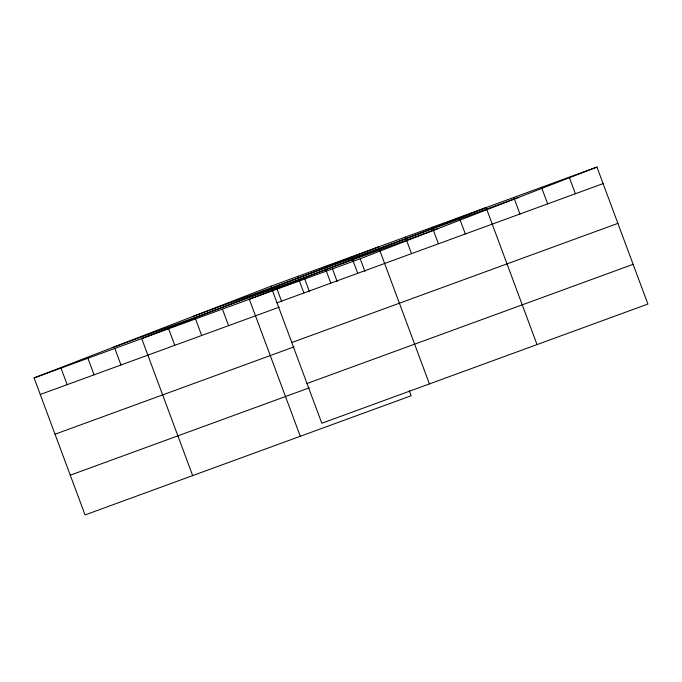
<?xml version="1.0" encoding="UTF-8"?>
<svg xmlns="http://www.w3.org/2000/svg" width="682" height="682" viewBox="0 0 682 682"><rect width="100%" height="100%" fill="white"/><g stroke="black" fill="none" stroke-linecap="round" stroke-linejoin="round"><path stroke-width="1.02" d="M409.302 390.795L411.152 395.756L85.054 514.936L34.1 377.93L270.848 286.244L596.946 167.064L647.9 304.07L321.802 423.249L270.848 286.244M34.1 377.93L360.198 258.751L596.946 167.064M192.725 316.499L518.823 197.32M112.232 347.667L438.321 228.496M277.011 302.799L603.101 183.62M40.255 394.486L279.236 307.147M291.794 342.543L617.883 223.372M55.037 434.229L294.019 346.891M307.019 383.497L633.118 264.326M70.272 475.183L309.253 387.845M569.231 177.192L575.386 193.756M541.508 187.328L547.672 203.884M513.793 197.456L519.948 214.012M537.024 344.589L486.078 207.584L249.322 299.27L300.276 436.275M459.174 217.413L465.329 233.977M432.269 227.251L438.424 243.806M405.364 237.08L411.527 253.636M429.413 383.923L378.459 246.91L141.711 338.596L192.665 475.61M360.198 258.751L364.904 271.41M351.562 256.747L357.718 273.303M332.475 268.878L337.189 281.547M324.658 266.577L330.813 283.132M304.76 279.015L309.466 291.674M297.753 276.406L303.908 292.962M277.045 289.142L281.751 301.802M222.417 309.099L228.581 325.664M195.521 318.937L201.676 335.493M168.616 328.767L174.771 345.322M114.806 348.434L120.97 364.989M87.91 358.263L94.065 374.819M61.005 368.092L67.16 384.657"/></g></svg>
